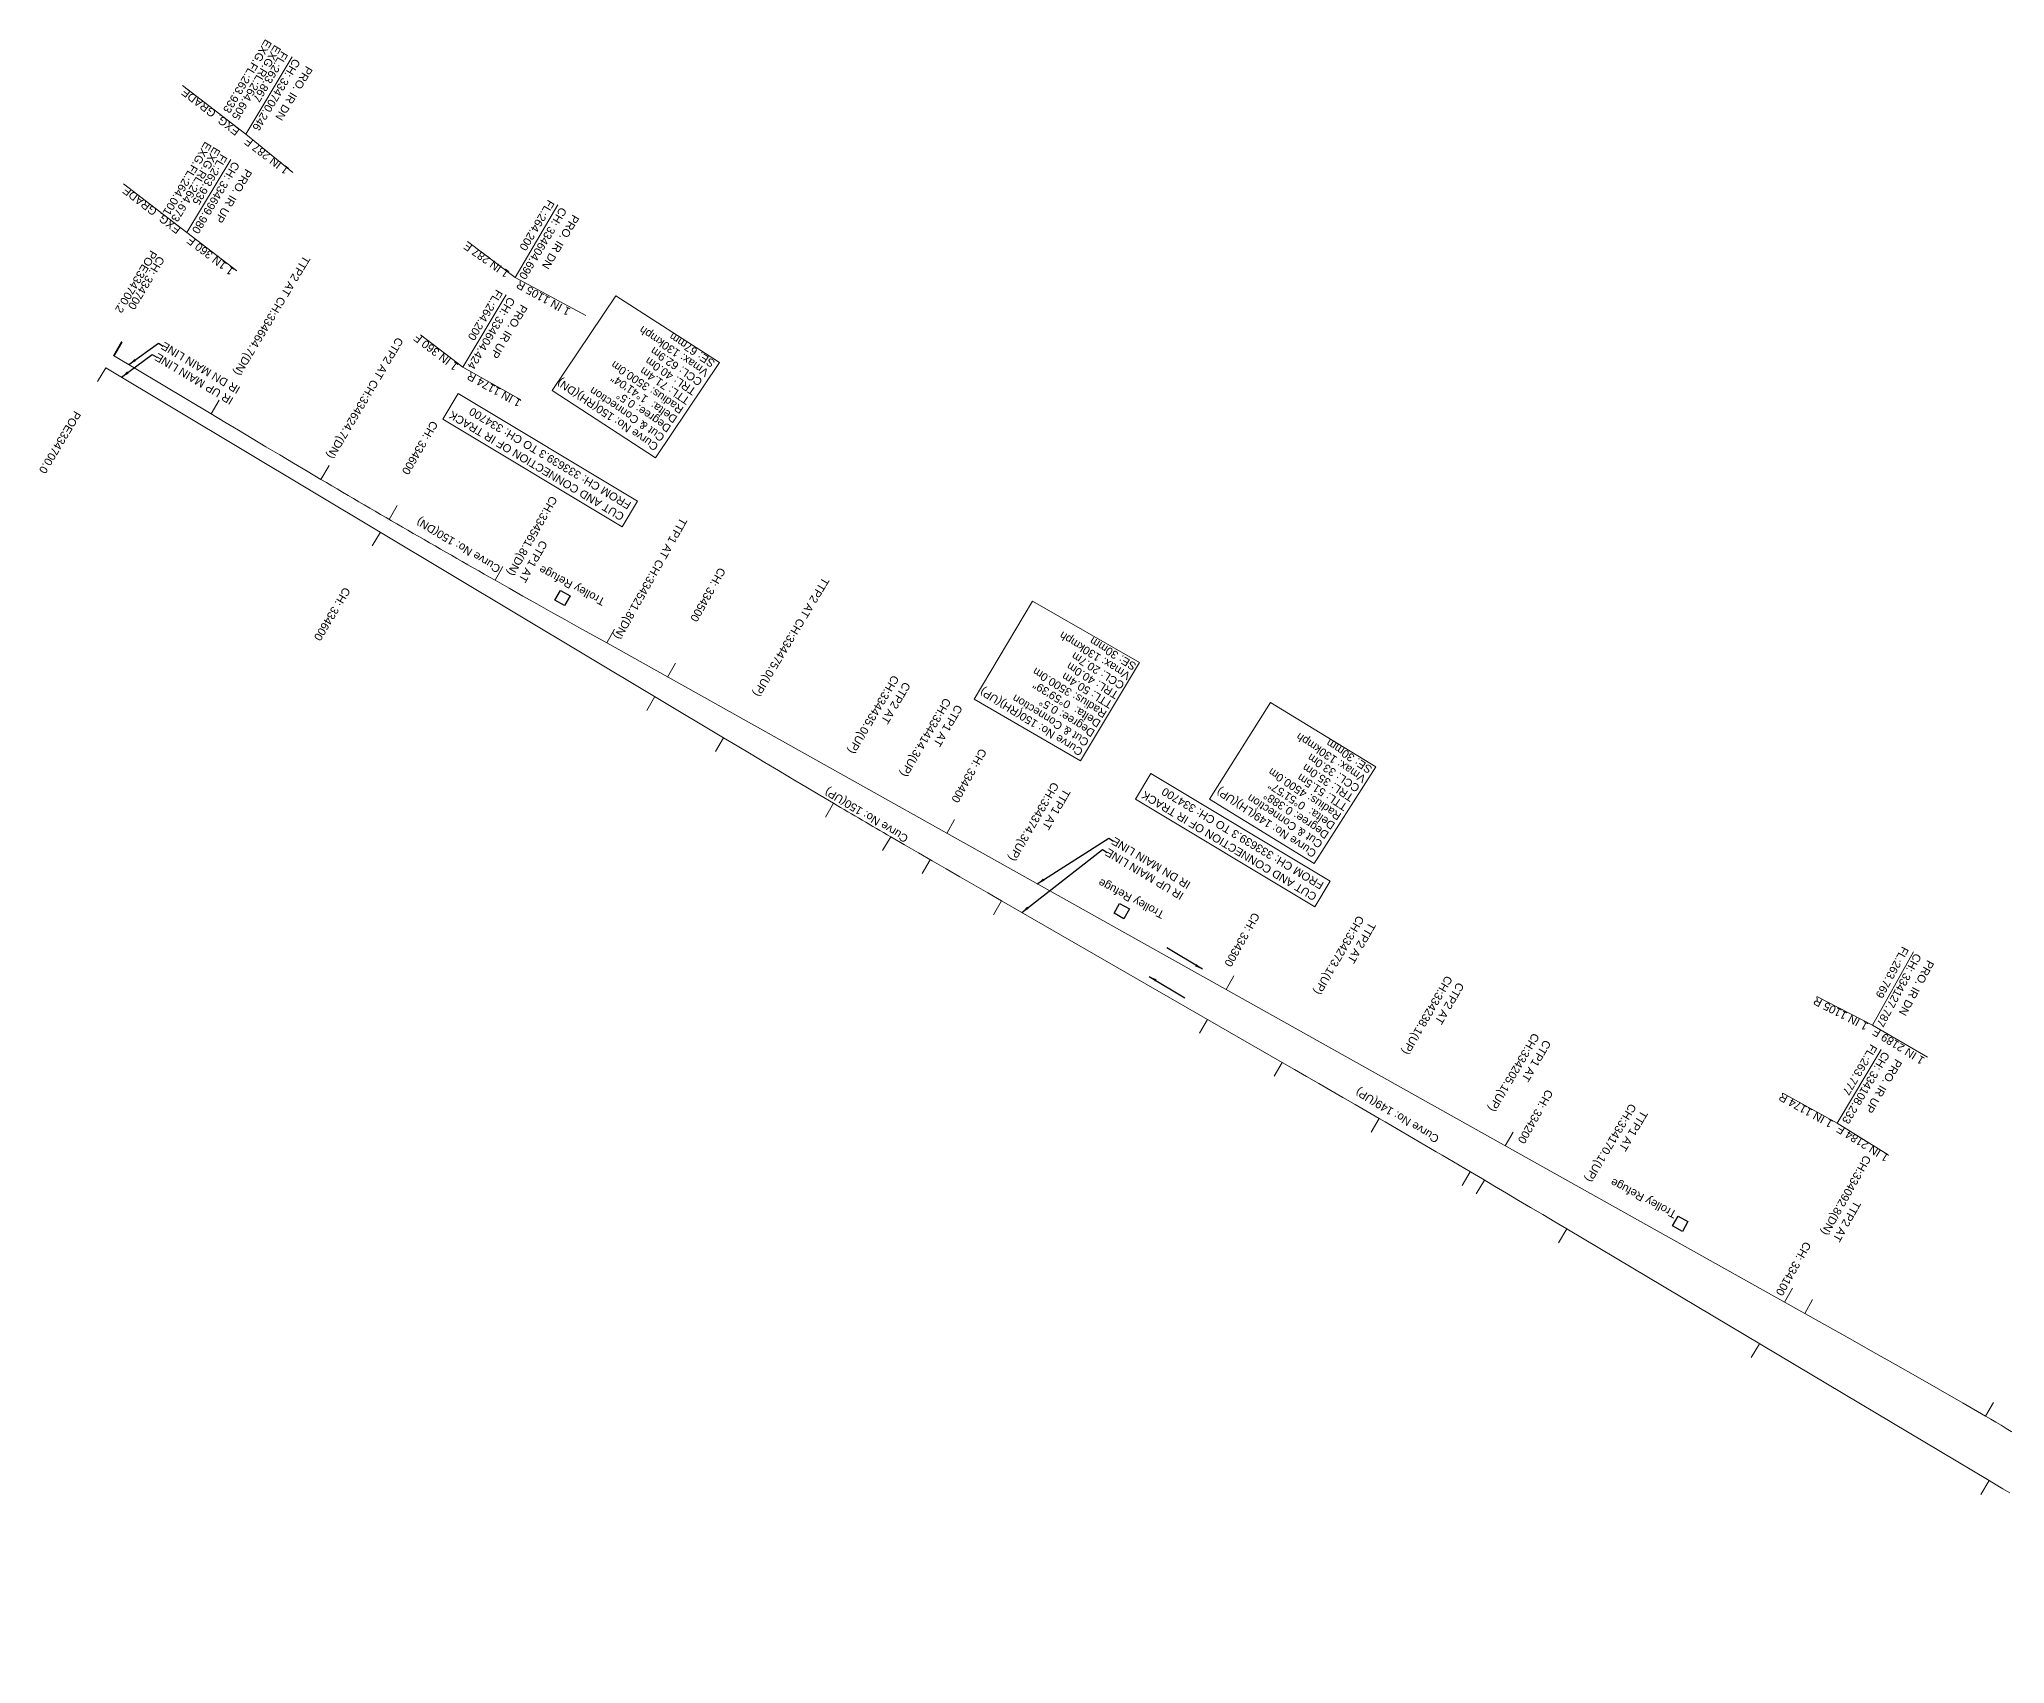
# Model space of a CAD drawing. Header units: metres. Extents: x 615788 to 628025, y 3391429 to 3398897.
# Drawn here: x 615788 to 616403, y 3398390 to 3398897 of the extents above; entities that cross this region are included whole.
import ezdxf
from ezdxf.enums import TextEntityAlignment as Align

# ---------------------------------------------------------------- set-up
doc = ezdxf.new("R2010")
doc.units = ezdxf.units.M
doc.header["$MEASUREMENT"] = 0
for name, color, linetype in [('Cut & Conn', 190, 'Continuous'), ('Cut & Conn curves dn', 190, 'Continuous'), ('Cut & Conn curves up', 190, 'Continuous'), ('cut conn grades dn', 190, 'Continuous'), ('cut conn grades up', 190, 'Continuous'), ('IR PROPOSALS', 190, 'Continuous'), ('Trolley Refuse', 10, 'Continuous')]:
    doc.layers.add(name, color=color, linetype=linetype)
doc.styles.get("Standard").update_dxf_attribs({"font": 'arial.ttf'})
doc.styles.add('Style-Arial', font='arial.ttf')
doc.dimstyles.new('ISO-25', dxfattribs={"dimtxt": 2.5, "dimasz": 2.5, "dimexe": 1.25, "dimexo": 0.625, "dimtad": 1, "dimtxsty": 'Standard', "dimcen": 2.5, "dimadec": 0, "dimazin": 0, "dimtfac": 1, "dimtmove": 0, "dimatfit": 3, "dimfxl": 1, "dimarcsym": 0})

msp = doc.modelspace()

# ---------------------------------------------------------------- linework, layer by layer
at = {"layer": 'Cut & Conn', "linetype": 'Continuous', "lineweight": 0, "flags": 128}
for points in [[(615811.601, 3398798.5799), (615814.1707, 3398802.869)], [(615814.3835, 3398802.7415), (615811.8139, 3398798.4524)], [(615809.2551, 3398794.6618), (615806.6862, 3398790.3722)], [(615842.1043, 3398780.3054), (615844.6739, 3398784.5946)], [(615876.4567, 3398759.8137), (615879.0017, 3398764.1175)], [(615900.2673, 3398751.643), (615897.7526, 3398747.3213)], [(615892.4612, 3398739.0048), (615895.0301, 3398743.2945)], [(615930.8739, 3398728.29), (615933.3412, 3398732.6388)], [(615965.7393, 3398708.6839), (615968.1818, 3398713.0468)], [(615987.2039, 3398702.3976), (615984.7615, 3398698.0347)], [(615978.2535, 3398687.6271), (615980.8224, 3398691.9167)], [(616002.2653, 3398679.0754), (615999.6964, 3398674.7857)], [(616036.6213, 3398658.5897), (616034.0769, 3398654.2855)], [(616074.4608, 3398653.5485), (616072.0184, 3398649.1856)], [(616054.4921, 3398648.0971), (616051.9732, 3398643.7779)], [(616064.3386, 3398636.5966), (616066.8429, 3398640.9243)], [(616089.1222, 3398628.0785), (616086.6282, 3398623.7449)], [(616161.7177, 3398604.6994), (616159.2753, 3398600.3365)], [(616151.0095, 3398586.6916), (616153.5036, 3398591.0251)], [(616176.8523, 3398577.5872), (616174.3582, 3398573.2537)], [(616207.1644, 3398560.0894), (616204.6534, 3398555.7656)], [(616248.9746, 3398555.8503), (616246.5322, 3398551.4874)], [(616233.0391, 3398539.1427), (616235.5861, 3398543.4453)], [(616237.4494, 3398536.5346), (616239.9964, 3398540.8372)], [(616265.7283, 3398525.5386), (616263.169, 3398521.2433)], [(616336.2315, 3398507.0012), (616333.7891, 3398502.6384)], [(616340.0831, 3398499.1147), (616342.5256, 3398503.4776)], [(616323.3588, 3398485.3808), (616325.9181, 3398489.6761)], [(616396.6015, 3398467.0127), (616399.1246, 3398471.3294)], [(616397.7183, 3398446.8959), (616395.159, 3398442.6005)]]:
    msp.add_lwpolyline(points, dxfattribs=at)
for points in [[(616404.1613, 3398443.0569), (616402.0137, 3398444.3366), (616399.866, 3398445.6162), (616397.7183, 3398446.8959), (616265.7283, 3398525.5386), (616261.9697, 3398527.778), (616258.211, 3398530.0168), (616254.4517, 3398532.2547), (616250.6916, 3398534.4912), (616246.9304, 3398536.7259), (616243.1679, 3398538.9584), (616239.4037, 3398541.1881), (616235.6376, 3398543.4146, 0.00183315), (616207.1644, 3398560.0894), (616203.38, 3398562.2847), (616199.5938, 3398564.4767), (616195.806, 3398566.666), (616192.0168, 3398568.853), (616188.2266, 3398571.0382), (616184.4356, 3398573.222), (616180.6441, 3398575.4048), (616176.8523, 3398577.5872), (616089.1222, 3398628.0785), (616084.7887, 3398630.5727), (616080.4557, 3398633.0677), (616076.1236, 3398635.5642), (616071.7928, 3398638.0631), (616067.4639, 3398640.565), (616063.1371, 3398643.0708), (616058.813, 3398645.5812), (616054.4921, 3398648.0971, -0.00148025), (616036.6213, 3398658.5897), (616032.3187, 3398661.137), (616028.0195, 3398663.6896), (616023.7229, 3398666.2469), (616019.4287, 3398668.808), (616015.1362, 3398671.3721), (616010.8452, 3398673.9386), (616006.555, 3398676.5066), (616002.2653, 3398679.0754), (615809.2551, 3398794.6618)], [(616422.2627, 3398451.7186, 0.00426767), (616396.6015, 3398467.0127), (616389.5777, 3398471.0971), (616382.5374, 3398475.1529), (616375.483, 3398479.1841), (616368.417, 3398483.1949), (616361.3416, 3398487.1893), (616354.2593, 3398491.1713), (616347.1724, 3398495.1451), (616340.0831, 3398499.1147), (615965.7393, 3398708.6839), (615961.3765, 3398711.1265), (615957.0142, 3398713.5699), (615952.6527, 3398716.0148), (615948.2926, 3398718.462), (615943.9342, 3398720.9124), (615939.578, 3398723.3667), (615935.2244, 3398725.8256), (615930.8739, 3398728.29, -0.00449214), (615876.4567, 3398759.8137), (615872.1546, 3398762.3618), (615867.8558, 3398764.9152), (615863.5596, 3398767.4732), (615859.2658, 3398770.035), (615854.9738, 3398772.5999), (615850.6832, 3398775.1671), (615846.3935, 3398777.7359), (615842.1043, 3398780.3054), (615811.601, 3398798.5799)], [(616468.471, 3398404.6784, 0.00031195), (616414.8991, 3398436.6576)]]:
    msp.add_lwpolyline(points, format="xyb", dxfattribs=at)
at = {"layer": 'Cut & Conn curves up', "lineweight": 0}
for points in [[(616001.0011, 3398796.3267), (615980.9565, 3398766.5392), (615948.7561, 3398787.5497), (615968.6045, 3398817.2262)], [(616132.2721, 3398702.6349), (616113.8284, 3398671.8305), (616080.5635, 3398691.1113), (616098.817, 3398721.7945)], [(616206.1225, 3398670.0245), (616186.8591, 3398639.726), (616154.1234, 3398659.8921), (616173.1935, 3398690.0747)]]:
    msp.add_lwpolyline(points, close=True, dxfattribs=at)
at = {"layer": 'cut conn grades dn', "linetype": 'Continuous', "lineweight": 0}
for p, q in [((615867.4804, 3398891.8819), (615852.9709, 3398867.663)), ((615950.4647, 3398845.6164), (615937.1806, 3398822.8571)), ((616374.0995, 3398612.1725), (616361.2856, 3398589.2838))]:
    msp.add_line(p, q, dxfattribs=at)
at = {"layer": 'cut conn grades dn', "linetype": 'Continuous', "lineweight": 0, "flags": 128}
for points in [[(615867.6961, 3398855.6884), (615852.9709, 3398867.663)], [(615959.2247, 3398811.0647), (615937.1806, 3398822.8571), (615922.3003, 3398834.1401)], [(616378.4684, 3398579.237), (616361.2856, 3398589.2838), (616343.8437, 3398598.215)]]:
    msp.add_lwpolyline(points, dxfattribs=at)
at = {"layer": 'cut conn grades up', "linetype": 'Continuous', "lineweight": 0}
for p, q in [((615848.2676, 3398859.8086), (615834.5745, 3398836.9435)), ((615934.3367, 3398817.5407), (615920.7592, 3398794.8686)), ((616363.9355, 3398581.6339), (616350.2237, 3398558.6206))]:
    msp.add_line(p, q, dxfattribs=at)
at = {"layer": 'cut conn grades up', "color": 7, "linetype": 'Continuous', "lineweight": 0, "flags": 128}
for points in [[(615852.9709, 3398867.663), (615833.179, 3398882.9366)], [(615834.5745, 3398836.9435), (615814.7826, 3398852.217)]]:
    msp.add_lwpolyline(points, dxfattribs=at)
at = {"layer": 'cut conn grades up', "linetype": 'Continuous', "lineweight": 0, "flags": 128}
for points in [[(615850.2163, 3398824.9681), (615834.5745, 3398836.9435)], [(615938.9399, 3398784.6479), (615920.7592, 3398794.8686), (615907.5256, 3398805.0002)]]:
    msp.add_lwpolyline(points, dxfattribs=at)
at = {"layer": 'cut conn grades up', "linetype": 'Continuous', "lineweight": 0}
msp.add_lwpolyline([(616366.1405, 3398548.7276), (616350.2237, 3398558.6206), (616333.2286, 3398567.9583)], dxfattribs=at)
at = {"layer": 'IR PROPOSALS', "lineweight": 0}
for points in [[(615975.4144, 3398752.9794), (615970.6247, 3398745.008), (615914.5843, 3398778.6805), (615919.374, 3398786.6518)], [(616191.8316, 3398634.201), (616187.0419, 3398626.2296), (616131.0015, 3398659.9021), (616135.7912, 3398667.8735)]]:
    msp.add_lwpolyline(points, close=True, dxfattribs=at)
at = {"layer": 'Trolley Refuse', "color": 190}
for points in [[(615951.2583, 3398725.1157), (615954.3092, 3398723.4005), (615952.5939, 3398720.3496), (615949.543, 3398722.0649)], [(616126.001, 3398627.2733), (616129.055, 3398625.5636), (616127.3453, 3398622.5096), (616124.2913, 3398624.2193)], [(616300.5318, 3398529.5656), (616303.5858, 3398527.8559), (616301.876, 3398524.8019), (616298.822, 3398526.5116)]]:
    msp.add_lwpolyline(points, close=True, dxfattribs=at)

# ---------------------------------------------------------------- texts
at = {"layer": 'Cut & Conn', "linetype": 'Continuous', "lineweight": 0}
for s, p in [('IR UP MAIN LINE', (615825.5358, 3398799.4046, -267.5994)), (' IR DN MAIN LINE', (615827.5202, 3398802.9142)), (' IR DN MAIN LINE', (616124.4809, 3398648.1582, 267.5994)), ('IR UP MAIN LINE', (616122.4965, 3398644.6486))]:
    msp.add_text(s, height=2.5, rotation=149.0682259, dxfattribs=at).set_placement(p, align=Align.RIGHT)
at = {"layer": 'Cut & Conn', "linetype": 'Continuous', "lineweight": 0, "char_height": 2.5, "line_spacing_factor": 0.6, "style": 'Style-Arial'}
for s, insert, attachment_point, rotation in [('POE334700.2', (615813.0417, 3398812.1898), 6, 239.0742111), ('CH: 334700', (615817.0834, 3398813.2275), 6, 239.0742111), ('TTP2 AT CH:334664.7(DN)', (615849.8132, 3398792.7563), 6, 239.0742111), ('CTP2 AT CH:334624.7(DN)', (615878.917, 3398766.7588), 6, 239.401627), ('POE334700.0', (615800.5249, 3398780.7922), 4, 239.0842131), ('CH: 334600', (615902.6906, 3398761.6344), 6, 239.8058026), ('TTP1 AT CH:334521.8(DN)', (615968.6432, 3398710.2559), 6, 240.7585579), ('CH: 334500', (615992.83, 3398715.6357), 6, 240.7585579), ('CH: 334600', (615884.7545, 3398725.7193), 4, 239.0842131), ('CH: 334400', (616074.4157, 3398659.0847), 6, 240.7585579), ('CH: 334300', (616159.7199, 3398607.8071), 6, 240.7585579), ('CH: 334200', (616251.3934, 3398552.53), 6, 240.7585579), ('CH: 334100', (616332.0117, 3398504.9755), 6, 240.7585579)]:
    msp.add_mtext(s, dxfattribs=dict(at, insert=insert, attachment_point=attachment_point, rotation=rotation))
for s, insert, width, attachment_point, rotation in [('\\pxsm1;CTP1 AT CH:334561.8(DN)', (615937.0681, 3398729.1078), 27.850716, 6, 240.4311421), ('TTP2 AT CH:334475.0(UP)', (616034.0349, 3398729.0174), 45.82481, 4, 239.0842131), ('\\pxsm1;CTP2 AT \\PCH:334435.0(UP)', (616057.6425, 3398697.3534), 49.02189, 4, 239.4116289), ('\\pxsm1;CTP1 AT \\PCH:334414.3(UP)', (616073.8771, 3398690.2516), 53.551086, 4, 239.7508762), ('\\pxsm1;TTP1 AT \\PCH:334374.3(UP)', (616107.5908, 3398663.9658), 76.666667, 4, 240.0782921), ('\\pxsm1;TTP2 AT \\PCH:334273.1(UP)', (616202.9761, 3398622.2482), 89.647801, 4, 240.0782921), ('\\pxsm1;CTP2 AT \\PCH:334238.1(UP)', (616230.6005, 3398603.4608), 83.838573, 4, 239.8554715), ('\\pxsm1;CTP1 AT \\PCH:334205.1(UP)', (616257.7615, 3398585.5032), 89.583333, 4, 239.4353453), ('\\pxsm1;TTP1 AT \\PCH:334170.1(UP)', (616288.0295, 3398563.4612), 106.995603, 4, 239.2125248), ('\\pxsm1;TTP2 AT CH:334092.8(DN)', (616347.7032, 3398523.0032), 22.140223, 6, 240.7585579)]:
    msp.add_mtext(s, dxfattribs=dict(at, insert=insert, width=width, attachment_point=attachment_point, rotation=rotation))
at = {"layer": 'Cut & Conn curves dn', "lineweight": 0, "style": 'Style-Arial'}
for s, p in [('Curve No: 150(DN)', (615932.84, 3398732.5243)), ('Curve No: 150(UP)', (616060.2388, 3398648.2264)), ('Curve No: 149(UP)', (616226.1155, 3398554.375))]:
    msp.add_text(s, height=2.5, rotation=148.7561561, dxfattribs=at).set_placement(p)
at = {"layer": 'Cut & Conn curves dn', "lineweight": 0, "char_height": 2.5, "attachment_point": 7, "line_spacing_factor": 0.84, "style": 'Style-Arial'}
for s, insert, rotation in [('Curve No: 150(RH)(UP)\\PCut & Connection\\PDegree: 0.5%%D\\PDelta:  0%%D59\'39"\\PRadius: 3500.0m\\PTTL: 50.4m\\PTRL: 40.0m\\PCCL: 20.7m\\PVmax: 130kmph\\PSE: 30mm', (616131.509, 3398702.0971), 148.1196688), ('Curve No: 149(LH)(UP)\\PCut & Connection\\PDegree: 0.388%%D\\PDelta:  0%%D51\'57"\\PRadius: 4500.0m\\PTTL: 51.5m\\PTRL: 35.0m\\PCCL: 33.0m\\PVmax: 130kmph\\PSE: 30mm', (616205.2142, 3398669.8149), 146.4715684)]:
    msp.add_mtext(s, dxfattribs=dict(at, insert=insert, rotation=rotation))
at = {"layer": 'Cut & Conn curves up', "lineweight": 0, "insert": (615999.8638, 3398796.6984), "char_height": 2.5, "attachment_point": 7, "rotation": 145.835568, "line_spacing_factor": 0.84, "style": 'Style-Arial'}
msp.add_mtext('Curve No: 150(RH)(DN)\\PCut & Connection\\PDegree: 0.5%%D\\PDelta:  1%%D41\'04"\\PRadius: 3500.0m\\PTTL: 71.4m\\PTRL: 40.0m\\PCCL: 62.9m\\PVmax: 130kmph\\PSE: 67mm', dxfattribs=at)
at = {"layer": 'cut conn grades dn', "linetype": 'Continuous', "lineweight": 0, "char_height": 2.5, "attachment_point": 4, "line_spacing_factor": 1.08, "style": 'Style-Arial'}
for s, insert, rotation in [('PRO. IR DN \\PCH: 334700.246\\PFL:263.867', (615869.0731, 3398890.9258), 239.0248638), ('PRO. IR DN \\PCH: 334604.690\\PFL:264.200', (615952.3584, 3398844.4797), 239.0248638), ('PRO. IR DN \\PCH: 334127.787\\PFL:263.769', (616375.58, 3398611.3614), 241.5943459)]:
    msp.add_mtext(s, dxfattribs=dict(at, insert=insert, rotation=rotation))
at = {"layer": 'cut conn grades up', "color": 7, "style": 'Style-Arial'}
for s, p in [('EXG.FL:263.933', (615859.1123, 3398897.5996)), ('EXG.RL:264.605', (615862.0093, 3398895.8099)), ('EXG.FL:264.001', (615840.2897, 3398865.5791)), ('EXG.RL:264.673', (615843.0604, 3398863.9458))]:
    msp.add_text(s, height=2.5, rotation=239.1181118, dxfattribs=at).set_placement(p)
at = {"layer": 'cut conn grades up', "color": 7, "linetype": 'Continuous', "lineweight": 0, "char_height": 2.5, "attachment_point": 7, "rotation": 142.3423214, "line_spacing_factor": 0.84, "style": 'Style-Arial'}
for insert in [(615851.3214, 3398869.0608), (615832.925, 3398838.3413)]:
    msp.add_mtext('EXG. GRADE', dxfattribs=dict(at, insert=insert))
at = {"layer": 'cut conn grades up', "linetype": 'Continuous', "lineweight": 0, "char_height": 2.5, "style": 'Style-Arial'}
for s, insert, attachment_point, rotation, line_spacing_factor in [('PRO. IR UP \\PCH: 334699.980\\PFL:263.935', (615850.1396, 3398858.7644), 4, 239.0842131, 1.08), ('1 IN 287 F', (615853.8122, 3398866.8525), 9, 142.5624141, 1.08), ('1 1N 360 F', (615835.8635, 3398835.9141), 9, 142.5624141, 0.84), ('1 IN 287 F', (615922.3003, 3398834.1401), 9, 144.6695627, 1.08), ('PRO. IR UP \\PCH: 334604.424\\PFL:264.200', (615936.2034, 3398816.4228), 4, 239.0842131, 1.08), ('1 IN 1105 R', (615938.3856, 3398822.0633), 9, 151.0859739, 1.08), ('1 IN 360 F', (615919.6338, 3398795.5893), 7, 142.5624141, 0.84), ('1 IN 1174 R', (615922.9973, 3398793.4537), 9, 151.0859739, 0.84), ('1 IN 1105 R', (616343.6114, 3398598.215), 9, 152.8124834, 1.08), ('1 IN 2189 F', (616362.3281, 3398588.5496), 9, 148.1371199, 1.08), ('PRO. IR UP \\PCH: 334108.233\\PFL:263.777', (616365.7026, 3398580.581), 4, 239.2125248, 1.08), ('1 IN 1174 R', (616349.1927, 3398559.1918), 7, 151.2142857, 0.84), ('1 IN 2184 F', (616351.1454, 3398558.1471), 9, 148.1371199, 0.84)]:
    msp.add_mtext(s, dxfattribs=dict(at, insert=insert, attachment_point=attachment_point, rotation=rotation, line_spacing_factor=line_spacing_factor))
at = {"layer": 'IR PROPOSALS', "lineweight": 30, "char_height": 2.5, "width": 70.806072, "attachment_point": 1, "rotation": 149}
for insert in [(615970.197, 3398746.7233), (616186.6142, 3398627.9449)]:
    msp.add_mtext('\\pxql;CUT AND CONNECTION OF IR TRACK FROM CH: 333639.3 TO CH: 334700', dxfattribs=dict(at, insert=insert))
at = {"layer": 'Trolley Refuse', "color": 190}
for rotation, p in [(152.3027054, (615965.518, 3398722.4035, 267.6554)), (152.4069106, (616140.2656, 3398624.5869, 267.6554)), (152.4069106, (616300.3425, 3398530.9429, 267.6554))]:
    msp.add_text('Trolley Refuge', height=2.5, rotation=rotation, dxfattribs=at).set_placement(p)

# ---------------------------------------------------------------- leaders
at = {"layer": 'Cut & Conn', "linetype": 'Continuous', "lineweight": 0}
for points in [[(615816.4431, 3398795.679), (615825.6945, 3398802.3879), (615827.1751, 3398801.4984)], [(615814.1532, 3398791.7285, -267.5994), (615823.7101, 3398798.8783, -267.5994), (615825.1907, 3398797.9888, -267.5994)], [(616100.2265, 3398633.3938, 267.5994), (616122.6552, 3398647.6319, 267.5994), (616124.1358, 3398646.7424, 267.5994)], [(616095.4287, 3398624.449), (616120.6708, 3398644.1223), (616122.1515, 3398643.2328)]]:
    msp.add_leader(points, dimstyle='ISO-25', override={"dimtxt": 3, "dimasz": 2.5, "dimgap": 0.625, "dimtad": 0, "dimdec": 3, "dimzin": 2, "dimtdec": 3}, dxfattribs=at)
at = {"layer": 'IR PROPOSALS'}
for points in [[(616151.9258, 3398606.7123), (616140.7374, 3398613.4338)], [(616135.2177, 3398604.4816), (616146.4061, 3398597.7601)]]:
    msp.add_leader(points, dimstyle='ISO-25', override={"dimtxt": 3, "dimasz": 2.5, "dimtad": 0, "dimdec": 3, "dimzin": 2, "dimtdec": 3}, dxfattribs=at)

doc.saveas('drawing.dxf')
